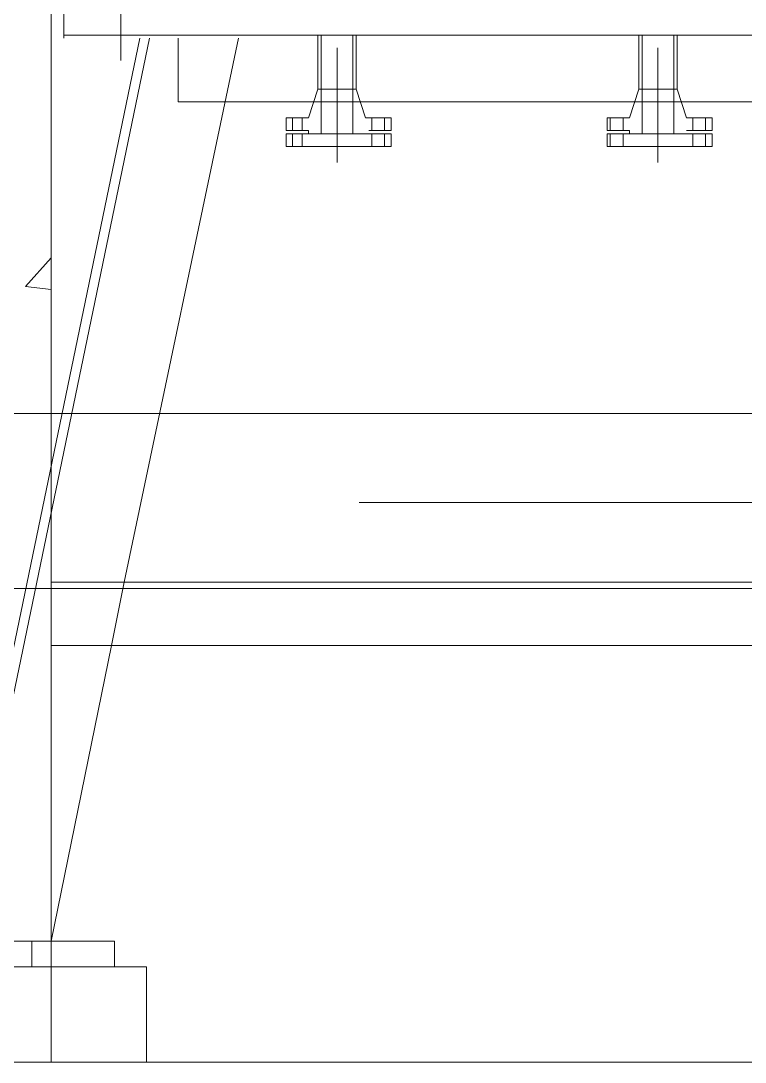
# Model space of a CAD drawing. Header units: millimetres. Extents: x 29 to 95071, y 20 to 67221.
# Drawn here: x 22861 to 23991, y 26656 to 28279 of the extents above; entities that cross this region are included whole.
import ezdxf

# ---------------------------------------------------------------- set-up
doc = ezdxf.new("R2010")
doc.units = ezdxf.units.MM

msp = doc.modelspace()

# ---------------------------------------------------------------- linework, layer by layer
at = {"color": 7, "lineweight": 0}
for points in [[(22908.5, 26656.2), (22908.5, 32653.6)], [(23017.5, 28381.1), (23017.5, 28217.5)], [(23017.5, 28381.1), (23017.5, 28217.5)], [(24281.5, 28257.2), (24281.5, 28356.3), (22928.3, 28356.3), (22928.3, 28252.2)], [(24281.5, 28257.2), (24281.5, 28356.3), (22928.3, 28356.3), (22928.3, 28252.2)], [(22754.8, 26844.6), (23047.3, 28252.2)], [(22754.8, 26844.6), (23047.3, 28252.2)], [(22769.7, 26844.6), (23062.2, 28252.2)], [(22769.7, 26844.6), (23062.2, 28252.2)], [(24281.5, 28257.2), (22928.3, 28257.2)], [(24281.5, 28257.2), (22928.3, 28257.2)], [(24226.9, 28257.2), (22982.8, 28257.2)], [(24226.9, 28257.2), (22982.8, 28257.2)], [(23002.7, 27305.5), (23022.5, 27404.7), (23200.9, 28252.2)], [(23002.7, 27305.5), (23022.5, 27404.7), (23200.9, 28252.2)], [(24108, 28153.1), (23106.8, 28153.1), (23106.8, 28252.2)], [(24108, 28153.1), (23106.8, 28153.1), (23106.8, 28252.2)], [(23324.8, 28257.2), (23324.8, 28172.9)], [(23324.8, 28257.2), (23324.8, 28172.9)], [(23329.8, 28257.2), (23329.8, 28103.5)], [(23329.8, 28257.2), (23329.8, 28103.5)], [(23379.4, 28257.2), (23379.4, 28103.5)], [(23379.4, 28257.2), (23379.4, 28103.5)], [(23384.3, 28257.2), (23384.3, 28172.9)], [(23384.3, 28257.2), (23384.3, 28172.9)], [(23825.5, 28257.2), (23825.5, 28172.9)], [(23825.5, 28257.2), (23825.5, 28172.9)], [(23830.4, 28257.2), (23830.4, 28103.5)], [(23830.4, 28257.2), (23830.4, 28103.5)], [(23880, 28257.2), (23880, 28103.5)], [(23880, 28257.2), (23880, 28103.5)], [(23884.9, 28257.2), (23884.9, 28172.9)], [(23884.9, 28257.2), (23884.9, 28172.9)], [(23354.6, 28058.9), (23354.6, 28237.4)], [(23354.6, 28058.9), (23354.6, 28237.4)], [(23855.2, 28058.9), (23855.2, 28237.4)], [(23855.2, 28058.9), (23855.2, 28237.4)], [(23310, 28128.3), (23324.8, 28172.9)], [(23310, 28128.3), (23324.8, 28172.9)], [(23324.8, 28172.9), (23354.6, 28172.9)], [(23324.8, 28172.9), (23354.6, 28172.9)], [(23384.3, 28172.9), (23379.4, 28172.9), (23384.3, 28172.9), (23354.6, 28172.9)], [(23384.3, 28172.9), (23379.4, 28172.9), (23384.3, 28172.9), (23354.6, 28172.9)], [(23399.2, 28128.3), (23384.3, 28172.9)], [(23399.2, 28128.3), (23384.3, 28172.9)], [(23810.6, 28128.3), (23825.5, 28172.9)], [(23810.6, 28128.3), (23825.5, 28172.9)], [(23825.5, 28172.9), (23855.2, 28172.9)], [(23825.5, 28172.9), (23855.2, 28172.9)], [(23884.9, 28172.9), (23855.2, 28172.9)], [(23884.9, 28172.9), (23855.2, 28172.9)], [(23899.8, 28128.3), (23884.9, 28172.9)], [(23899.8, 28128.3), (23884.9, 28172.9)], [(23310, 28128.3), (23275.3, 28128.3), (23275.3, 28108.5)], [(23310, 28128.3), (23275.3, 28128.3), (23275.3, 28108.5)], [(23285.2, 28128.3), (23285.2, 28108.5)], [(23285.2, 28128.3), (23285.2, 28108.5)], [(23300.1, 28128.3), (23300.1, 28108.5)], [(23300.1, 28128.3), (23300.1, 28108.5)], [(23438.8, 28128.3), (23399.2, 28128.3)], [(23438.8, 28128.3), (23399.2, 28128.3)], [(23409.1, 28128.3), (23409.1, 28108.5)], [(23409.1, 28128.3), (23409.1, 28108.5)], [(23428.9, 28128.3), (23428.9, 28108.5)], [(23428.9, 28128.3), (23428.9, 28108.5)], [(23438.8, 28128.3), (23438.8, 28108.5)], [(23438.8, 28128.3), (23438.8, 28108.5)], [(23775.9, 28108.5), (23775.9, 28128.3), (23810.6, 28128.3)], [(23775.9, 28108.5), (23775.9, 28128.3), (23810.6, 28128.3)], [(23780.8, 28128.3), (23780.8, 28108.5)], [(23780.8, 28128.3), (23780.8, 28108.5)], [(23800.7, 28128.3), (23800.7, 28108.5)], [(23800.7, 28128.3), (23800.7, 28108.5)], [(23939.5, 28128.3), (23899.8, 28128.3)], [(23939.5, 28128.3), (23899.8, 28128.3)], [(23909.7, 28128.3), (23909.7, 28108.5)], [(23909.7, 28128.3), (23909.7, 28108.5)], [(23929.5, 28128.3), (23929.5, 28108.5)], [(23929.5, 28128.3), (23929.5, 28108.5)], [(23939.5, 28128.3), (23939.5, 28108.5)], [(23939.5, 28128.3), (23939.5, 28108.5)], [(23275.3, 28108.5), (23310, 28108.5), (23310, 28103.5)], [(23275.3, 28108.5), (23310, 28108.5), (23310, 28103.5)], [(23275.3, 28083.7), (23275.3, 28103.5)], [(23310, 28103.5), (23275.3, 28103.5)], [(23275.3, 28083.7), (23275.3, 28103.5)], [(23310, 28103.5), (23275.3, 28103.5)], [(23285.2, 28083.7), (23285.2, 28103.5)], [(23285.2, 28083.7), (23285.2, 28103.5)], [(23300.1, 28083.7), (23300.1, 28103.5)], [(23300.1, 28083.7), (23300.1, 28103.5)], [(23404.2, 28103.5), (23354.6, 28103.5)], [(23438.8, 28103.5), (23404.2, 28103.5), (23354.6, 28103.5)], [(23404.2, 28103.5), (23354.6, 28103.5)], [(23438.8, 28103.5), (23404.2, 28103.5), (23354.6, 28103.5)], [(23438.8, 28108.5), (23404.2, 28108.5)], [(23438.8, 28108.5), (23404.2, 28108.5)], [(23409.1, 28083.7), (23409.1, 28103.5)], [(23409.1, 28083.7), (23409.1, 28103.5)], [(23428.9, 28083.7), (23428.9, 28103.5)], [(23428.9, 28083.7), (23428.9, 28103.5)], [(23438.8, 28083.7), (23438.8, 28103.5)], [(23438.8, 28083.7), (23438.8, 28103.5)], [(23775.9, 28108.5), (23810.6, 28108.5), (23810.6, 28103.5)], [(23775.9, 28108.5), (23810.6, 28108.5), (23810.6, 28103.5)], [(23775.9, 28103.5), (23810.6, 28103.5)], [(23775.9, 28083.7), (23775.9, 28103.5)], [(23775.9, 28103.5), (23810.6, 28103.5)], [(23775.9, 28083.7), (23775.9, 28103.5)], [(23780.8, 28083.7), (23780.8, 28103.5)], [(23780.8, 28083.7), (23780.8, 28103.5)], [(23800.7, 28083.7), (23800.7, 28103.5)], [(23800.7, 28083.7), (23800.7, 28103.5)], [(23939.5, 28108.5), (23899.8, 28108.5)], [(23939.5, 28108.5), (23899.8, 28108.5)], [(23939.5, 28103.5), (23899.8, 28103.5)], [(23939.5, 28103.5), (23899.8, 28103.5)], [(23909.7, 28083.7), (23909.7, 28103.5)], [(23909.7, 28083.7), (23909.7, 28103.5)], [(23929.5, 28083.7), (23929.5, 28103.5)], [(23929.5, 28083.7), (23929.5, 28103.5)], [(23939.5, 28083.7), (23939.5, 28103.5)], [(23939.5, 28083.7), (23939.5, 28103.5)], [(23275.3, 28083.7), (23310, 28083.7)], [(23275.3, 28083.7), (23310, 28083.7)], [(23399.2, 28083.7), (23310, 28083.7)], [(23399.2, 28083.7), (23310, 28083.7)], [(23438.8, 28083.7), (23399.2, 28083.7)], [(23438.8, 28083.7), (23399.2, 28083.7)], [(23775.9, 28083.7), (23810.6, 28083.7)], [(23775.9, 28083.7), (23810.6, 28083.7)], [(23899.8, 28083.7), (23810.6, 28083.7)], [(23899.8, 28083.7), (23810.6, 28083.7)], [(23939.5, 28083.7), (23899.8, 28083.7)], [(23939.5, 28083.7), (23899.8, 28083.7)], [(22868.8, 27865.6), (22908.5, 27910.2)], [(22868.8, 27865.6), (22908.5, 27860.7)], [(22427.7, 27667.4), (24826.7, 27667.4)], [(25218.2, 27528.6), (23389.3, 27528.6)], [(22908.5, 27404.7), (22908.5, 27305.5)], [(24306.2, 27404.7), (22908.5, 27404.7)], [(22908.5, 27404.7), (22908.5, 27305.5)], [(24306.2, 27404.7), (22908.5, 27404.7)], [(22427.7, 27394.7), (24826.7, 27394.7)], [(22908.5, 26844.6), (23002.7, 27305.5)], [(24306.2, 27305.5), (22908.5, 27305.5)], [(22908.5, 26844.6), (23002.7, 27305.5)], [(24306.2, 27305.5), (22908.5, 27305.5)], [(22705.3, 26804.9), (22705.3, 26844.6), (23007.6, 26844.6), (23007.6, 26804.9)], [(22705.3, 26804.9), (22705.3, 26844.6), (23007.6, 26844.6), (23007.6, 26804.9)], [(22878.8, 26844.6), (22878.8, 26804.9)], [(22878.8, 26844.6), (22878.8, 26804.9)], [(23057.2, 26804.9), (22705.3, 26804.9)], [(23057.2, 26804.9), (23057.2, 26656.2)], [(23057.2, 26804.9), (23057.2, 26656.2)], [(26883.6, 26656.2), (3905.1, 26656.2)]]:
    msp.add_lwpolyline(points, dxfattribs=at)
for points in [[(23354.6, 28103.5), (23310, 28103.5)], [(23354.6, 28103.5), (23310, 28103.5)], [(23855.2, 28103.5), (23810.6, 28103.5)], [(23855.2, 28103.5), (23810.6, 28103.5)], [(23855.2, 28103.5), (23899.8, 28103.5)], [(23855.2, 28103.5), (23899.8, 28103.5)]]:
    msp.add_lwpolyline(points, close=True, dxfattribs=at)

doc.saveas('drawing.dxf')
